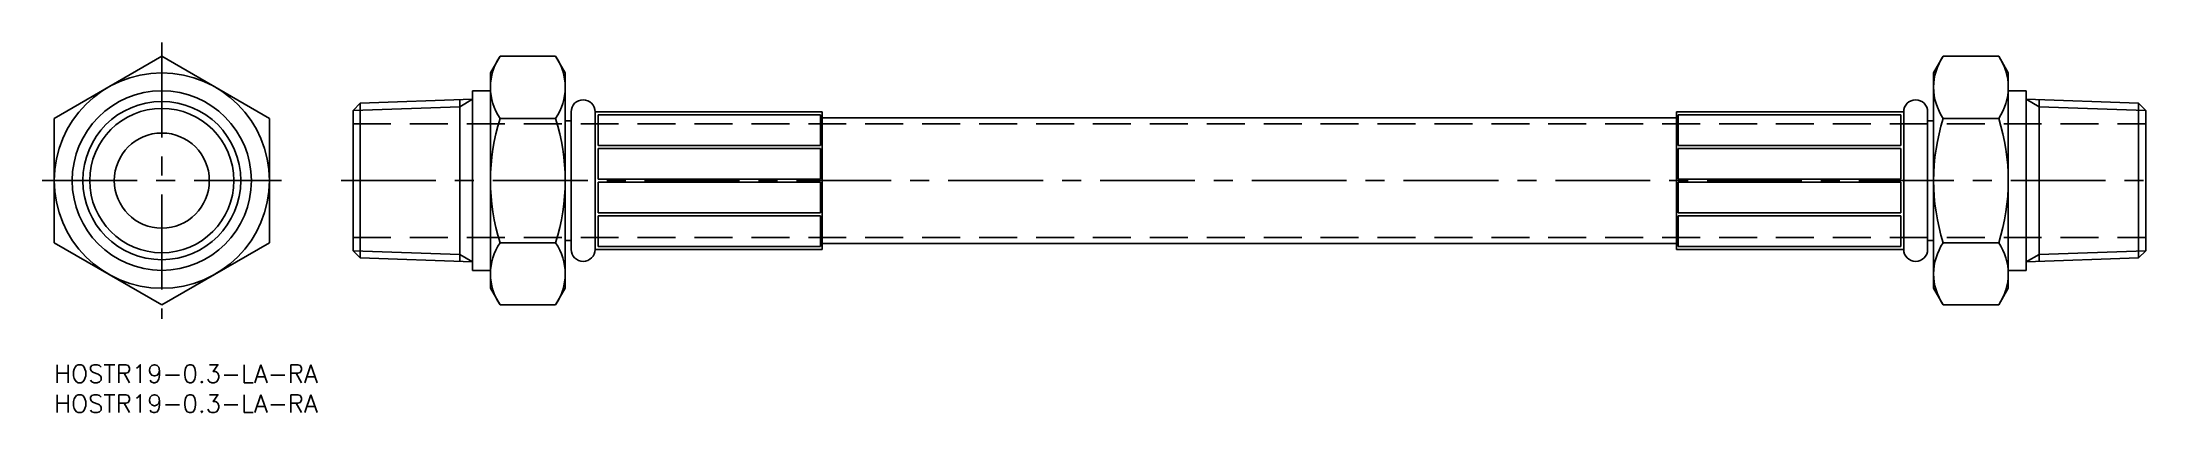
# Model space of a CAD drawing. Extents: x -2 to 352, y -8 to 54.
import ezdxf

# ---------------------------------------------------------------- set-up
doc = ezdxf.new("R2010")
doc.units = 0
doc.header["$LTSCALE"] = 0.5
doc.linetypes.add('CENTER', pattern=[50.8, 31.75, -6.35, 6.35, -6.35])
doc.linetypes.add('DASHED', pattern=[19.05, 12.7, -6.35])
for name, color, linetype in [('MSM_CENTER', 1, 'CENTER'), ('MSM_CONTINUOUS', 7, 'CONTINUOUS'), ('MSM_DASHED', 4, 'DASHED'), ('MSM_NARROW', 5, 'CONTINUOUS'), ('MSM_PART_NUMBER', 7, 'CONTINUOUS')]:
    doc.layers.add(name, color=color, linetype=linetype)
doc.styles.get("Standard").update_dxf_attribs({"font": 'txt.shx', "height": 3, "bigfont": 'bigfont.shx'})

# ---------------------------------------------------------------- blocks, each defined once
blk = doc.blocks.new('*U2')
at = {"layer": 'MSM_PART_NUMBER'}
blk.add_text('HOSTR19-0.3-LA-RA', height=3, dxfattribs=at).set_placement((0, -3))
blk = doc.blocks.new('*U3')
at = {"layer": 'MSM_PART_NUMBER'}
blk.add_text('HOSTR19-0.3-LA-RA', height=3, dxfattribs=at).set_placement((0, -8))

msp = doc.modelspace()

# ---------------------------------------------------------------- linework, layer by layer
at = {"layer": 'MSM_CENTER'}
for p, q in [((18, 53.88), (18, 7.69)), ((-2, 30.78), (38, 30.78)), ((48, 30.78), (352, 30.78))]:
    msp.add_line(p, q, dxfattribs=at)
at = {"layer": 'MSM_CONTINUOUS'}
for p, q in [((18, 51.57), (0, 41.18)), ((36, 41.18), (18, 51.57)), ((73, 48.78), (74.61, 51.57)), ((74.61, 51.57), (83.89, 51.57)), ((85.5, 48.78), (83.89, 51.57)), ((314.5, 48.78), (316.11, 51.57)), ((325.39, 51.57), (316.11, 51.57)), ((327, 48.78), (325.39, 51.57)), ((73, 12.78), (73, 48.78)), ((85.5, 12.78), (85.5, 48.78)), ((314.5, 12.78), (314.5, 48.78)), ((327, 12.78), (327, 48.78)), ((50, 42.51), (51.2, 43.71)), ((50, 42.51), (50, 19.06)), ((70, 44.37), (51.2, 43.71)), ((51.2, 17.85), (51.2, 43.71)), ((67.86, 17.27), (67.86, 44.3)), ((73, 45.78), (70, 45.78)), ((70, 45.78), (70, 15.78)), ((327, 45.78), (330, 45.78)), ((330, 45.78), (330, 15.78)), ((330, 44.37), (348.8, 43.71)), ((332.14, 17.27), (332.14, 44.3)), ((348.8, 17.85), (348.8, 43.71)), ((350, 42.51), (348.8, 43.71)), ((350, 42.51), (350, 19.06)), ((0, 41.18), (0, 20.39)), ((36, 20.39), (36, 41.18)), ((74.61, 41.18), (83.89, 41.18)), ((85.5, 40.78), (86.5, 40.78)), ((86.5, 19.28), (86.5, 42.28)), ((128.5, 42.28), (90.5, 42.28)), ((90.5, 42.28), (90.5, 19.28)), ((91, 41.78), (91, 36.66)), ((128.25, 41.78), (91, 41.78)), ((128.25, 41.78), (128.25, 36.66)), ((128.5, 42.28), (128.5, 19.28)), ((271.5, 41.28), (128.5, 41.28)), ((271.5, 42.28), (271.5, 19.28)), ((271.5, 42.28), (309.5, 42.28)), ((271.75, 41.78), (271.75, 36.66)), ((271.75, 41.78), (309, 41.78)), ((309, 41.78), (309, 36.66)), ((309.5, 42.28), (309.5, 19.28)), ((313.5, 19.28), (313.5, 42.28)), ((314.5, 40.78), (313.5, 40.78)), ((325.39, 41.18), (316.11, 41.18)), ((128.25, 36.66), (91, 36.66)), ((91, 36.16), (91, 31.03)), ((91, 36.16), (128.25, 36.16)), ((128.25, 36.16), (128.25, 31.03)), ((271.75, 36.66), (309, 36.66)), ((309, 36.16), (271.75, 36.16)), ((271.75, 36.16), (271.75, 31.03)), ((309, 36.16), (309, 31.03)), ((128.25, 31.03), (91, 31.03)), ((91, 25.41), (91, 30.53)), ((91, 30.53), (128.25, 30.53)), ((128.25, 25.41), (128.25, 30.53)), ((271.75, 31.03), (309, 31.03)), ((309, 30.53), (271.75, 30.53)), ((271.75, 25.41), (271.75, 30.53)), ((309, 25.41), (309, 30.53)), ((91, 25.41), (128.25, 25.41)), ((91, 19.78), (91, 24.91)), ((128.25, 24.91), (91, 24.91)), ((128.25, 19.78), (128.25, 24.91)), ((309, 25.41), (271.75, 25.41)), ((271.75, 24.91), (309, 24.91)), ((271.75, 19.78), (271.75, 24.91)), ((309, 19.78), (309, 24.91)), ((0, 20.39), (18, 10)), ((4.5, 17.79), (4.5, 17.79)), ((18, 10), (36, 20.39)), ((50, 19.06), (51.2, 17.85)), ((70, 17.2), (51.2, 17.85)), ((74.61, 20.39), (83.89, 20.39)), ((85.5, 20.78), (86.5, 20.78)), ((128.5, 19.28), (90.5, 19.28)), ((128.25, 19.78), (91, 19.78)), ((128.5, 20.28), (271.5, 20.28)), ((271.5, 19.28), (309.5, 19.28)), ((271.75, 19.78), (309, 19.78)), ((314.5, 20.78), (313.5, 20.78)), ((325.39, 20.39), (316.11, 20.39)), ((330, 17.2), (348.8, 17.85)), ((350, 19.06), (348.8, 17.85)), ((9, 15.2), (9, 15.2)), ((70, 15.78), (73, 15.78)), ((330, 15.78), (327, 15.78)), ((73, 12.78), (74.61, 10)), ((85.5, 12.78), (83.89, 10)), ((314.5, 12.78), (316.11, 10)), ((327, 12.78), (325.39, 10)), ((74.61, 10), (83.89, 10)), ((325.39, 10), (316.11, 10))]:
    msp.add_line(p, q, dxfattribs=at)
for radius in [18, 15, 13.22, 7.95]:
    msp.add_circle((18, 30.78), radius, dxfattribs=at)
for centre, radius, start, end in [((82.2, 46.37), 9.2, 145.6158, 214.3843), ((76.3, 46.37), 9.2, 325.6157, 34.3842), ((323.7, 46.37), 9.2, 145.6158, 214.3843), ((317.8, 46.37), 9.2, 325.6157, 34.3842), ((88.5, 42.28), 2, 0, 180), ((311.5, 42.28), 2, 0, 180), ((107.39, 30.78), 34.39, 162.412, 197.588), ((51.11, 30.78), 34.39, 342.412, 17.588), ((348.89, 30.78), 34.39, 162.412, 197.588), ((292.61, 30.78), 34.39, 342.412, 17.588), ((82.2, 15.2), 9.2, 145.6157, 214.3842), ((76.3, 15.2), 9.2, 325.6158, 34.3843), ((88.5, 19.28), 2, 180, 0), ((311.5, 19.28), 2, 180, 0), ((323.7, 15.2), 9.2, 145.6157, 214.3842), ((317.8, 15.2), 9.2, 325.6158, 34.3843)]:
    msp.add_arc(centre, radius, start, end, dxfattribs=at)
at = {"layer": 'MSM_DASHED'}
for p, q in [((50, 40.28), (350, 40.28)), ((50, 21.28), (350, 21.28))]:
    msp.add_line(p, q, dxfattribs=at)
at = {"layer": 'MSM_NARROW'}
for p, q in [((67.86, 43.13), (50, 42.51)), ((70, 44.37), (67.86, 43.13)), ((330, 44.37), (332.14, 43.13)), ((332.14, 43.13), (350, 42.51)), ((67.86, 18.44), (50, 19.06)), ((70, 17.2), (67.86, 18.44)), ((330, 17.2), (332.14, 18.44)), ((332.14, 18.44), (350, 19.06))]:
    msp.add_line(p, q, dxfattribs=at)
msp.add_circle((18, 30.78), 12.06, dxfattribs=at)

# ---------------------------------------------------------------- block references
at = {"layer": 'MSM_CONTINUOUS'}
for name in ['*U2', '*U3']:
    msp.add_blockref(name, (0, 0), dxfattribs=at)

doc.saveas('drawing.dxf')
